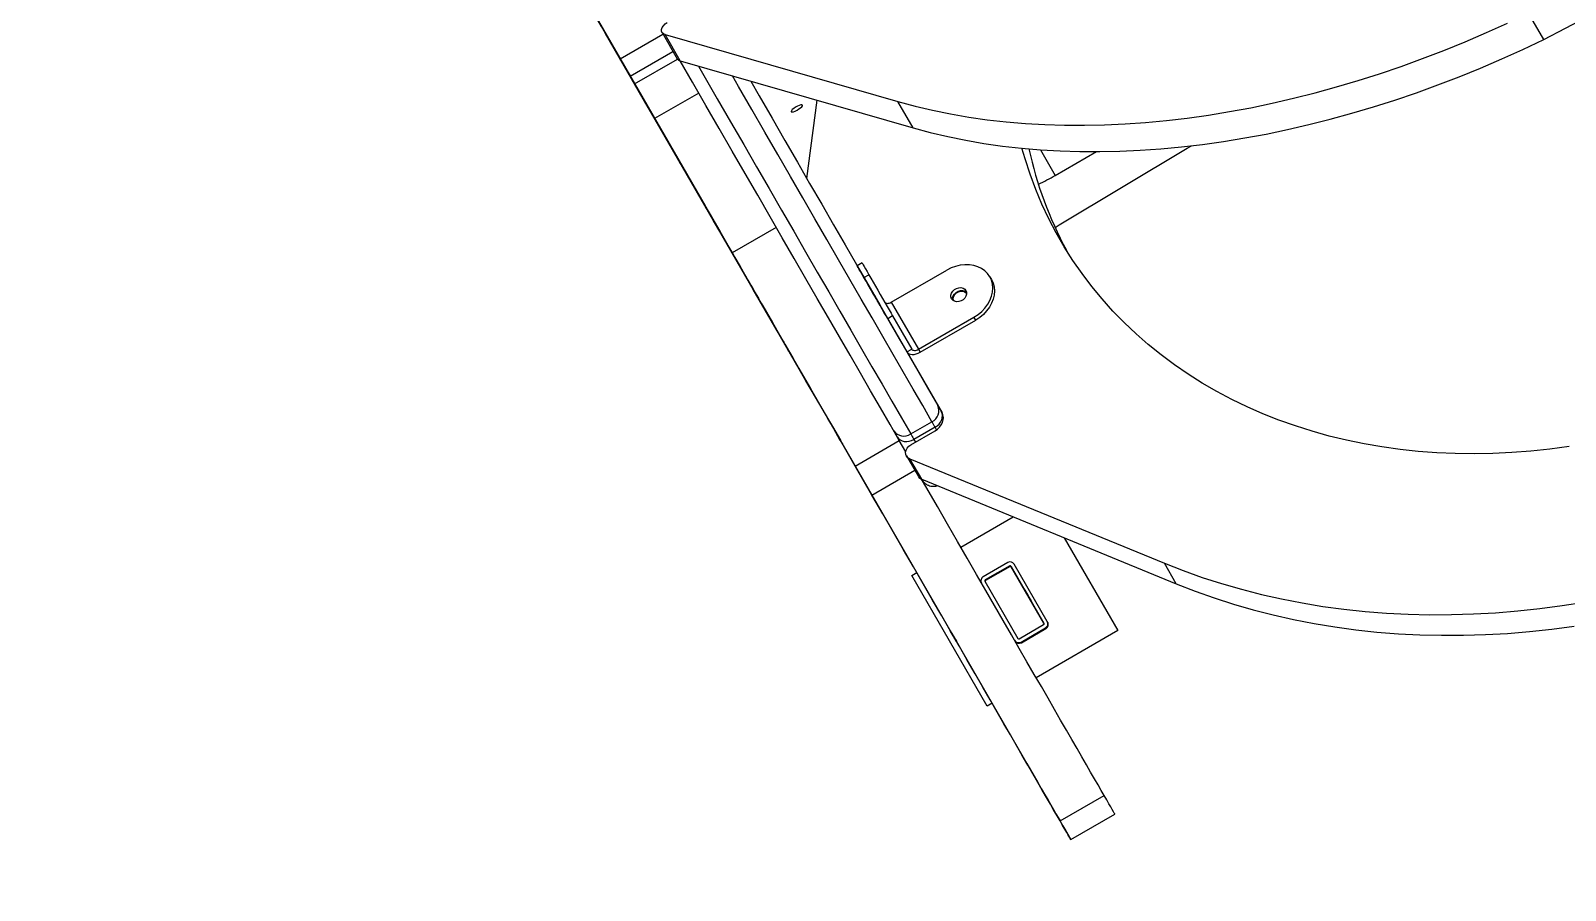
# Model space of a CAD drawing. Header units: millimetres. Extents: x -12977 to 11786, y -11805 to 10558.
# Drawn here: x -7610 to -6796, y -1209 to -753 of the extents above; entities that cross this region are included whole.
import ezdxf

# ---------------------------------------------------------------- set-up
doc = ezdxf.new("R2010")
doc.units = ezdxf.units.MM
for name, color, linetype in [('DIKOM_ОБЪЕКТ', 7, 'Continuous'), ('DIKOM_РАЗМЕР_ЗОНА', 7, 'Continuous'), ('DIKOM_РАЗМЕР_ОБЪЕКТА', 7, 'Continuous')]:
    doc.layers.add(name, color=color, linetype=linetype)
doc.styles.add('style1', font='arial.ttf', dxfattribs={"width": 0.8})
doc.dimstyles.new('1-50', dxfattribs={"dimtxt": 300, "dimasz": 200, "dimexe": 100, "dimexo": 0, "dimgap": 100, "dimtad": 1, "dimtxsty": 'style1', "dimcen": 200, "dimclrd": 7, "dimclre": 7, "dimclrt": 7, "dimadec": 1, "dimazin": 2, "dimtfac": 1, "dimtmove": 0, "dimatfit": 2, "dimfxl": 0, "dimlwd": 25, "dimlwe": 18, "dimarcsym": 0})

# ---------------------------------------------------------------- blocks, each defined once
blk = doc.blocks.new('*D9')
at = {"layer": 'Defpoints', "color": 0, "transparency": 16777216}
for p in [(-11007.42, 666.08), (8787.99, 666.08), (8787.99, -10518.66)]:
    blk.add_point(p, dxfattribs=at)
at = {"layer": 'DIKOM_РАЗМЕР_ОБЪЕКТА', "color": 7, "lineweight": 18, "transparency": 16777216}
for p, q in [((-11007.42, 666.08), (-11007.42, -10618.66)), ((8787.99, 666.08), (8787.99, -10618.66))]:
    blk.add_line(p, q, dxfattribs=at)
at = {"layer": 'DIKOM_РАЗМЕР_ОБЪЕКТА', "color": 7, "lineweight": 25, "transparency": 16777216}
blk.add_line((-10807.42, -10518.66), (8587.99, -10518.66), dxfattribs=at)
at = {"layer": 'DIKOM_РАЗМЕР_ОБЪЕКТА', "color": 7, "transparency": 16777216}
for points in [[(-10807.42, -10485.32), (-10807.42, -10551.99), (-11007.42, -10518.66)], [(8587.99, -10485.32), (8587.99, -10551.99), (8787.99, -10518.66)]]:
    blk.add_solid(points, dxfattribs=at)
at = {"layer": 'DIKOM_РАЗМЕР_ОБЪЕКТА', "color": 7, "transparency": 16777216, "insert": (-1823.63, -10265.49), "char_height": 300, "attachment_point": 5, "style": 'style1'}
blk.add_mtext('19750', dxfattribs=at)
blk = doc.blocks.new('*D12')
at = {"layer": 'Defpoints', "color": 0, "transparency": 16777216}
for p in [(-12976.69, 124.08), (10764.9, 125.67), (10764.9, -11704.66)]:
    blk.add_point(p, dxfattribs=at)
at = {"layer": 'DIKOM_РАЗМЕР_ЗОНА', "color": 7, "lineweight": 18, "transparency": 16777216}
for p, q in [((-12976.69, 124.08), (-12976.69, -11804.66)), ((10764.9, 125.67), (10764.9, -11804.66))]:
    blk.add_line(p, q, dxfattribs=at)
at = {"layer": 'DIKOM_РАЗМЕР_ЗОНА', "color": 7, "lineweight": 25, "transparency": 16777216}
blk.add_line((-12776.69, -11704.66), (10564.9, -11704.66), dxfattribs=at)
at = {"layer": 'DIKOM_РАЗМЕР_ЗОНА', "color": 7, "transparency": 16777216}
for points in [[(-12776.69, -11671.32), (-12776.69, -11737.99), (-12976.69, -11704.66)], [(10564.9, -11671.32), (10564.9, -11737.99), (10764.9, -11704.66)]]:
    blk.add_solid(points, dxfattribs=at)
at = {"layer": 'DIKOM_РАЗМЕР_ЗОНА', "color": 7, "transparency": 16777216, "insert": (-1904.63, -11451.38), "char_height": 300, "attachment_point": 5, "style": 'style1'}
blk.add_mtext('23750', dxfattribs=at)

msp = doc.modelspace()

# ---------------------------------------------------------------- linework, layer by layer
at = {"layer": 'DIKOM_ОБЪЕКТ', "color": 7, "linetype": 'Continuous', "lineweight": 15}
for p, q in [((-7319.535, -728.673), (-7252.022, -845.614)), ((-6807.222, -757.351), (-6815.283, -743.39)), ((-6807.222, -757.351), (-6784.145, -745.478)), ((-7304.724, -754.327), (-7304.722, -754.326)), ((-7194.877, -944.587), (-7304.724, -754.327)), ((-7297.034, -767.641), (-7274.335, -754.535)), ((-7274.816, -753.703), (-7266.755, -767.665)), ((-7273.243, -754.811), (-7149.708, -790.301)), ((-7265.182, -768.773), (-7273.243, -754.811)), ((-7291.708, -776.867), (-7269.008, -763.762)), ((-7291.708, -776.867), (-7297.034, -767.641)), ((-7289.365, -780.925), (-7266.659, -767.815)), ((-7265.182, -768.773), (-7141.647, -804.263)), ((-7255.377, -785.798), (-7278.76, -799.298)), ((-7198.072, -831.049), (-7192.481, -789.659)), ((-7141.647, -804.263), (-7149.708, -790.301)), ((-7278.76, -799.298), (-7266.047, -821.318)), ((-7273.058, -809.174), (-7275.484, -804.972)), ((-7254.889, -840.644), (-7267.603, -818.623)), ((-7074.092, -815.877), (-7066.25, -829.46)), ((-7066.25, -829.46), (-7044.403, -816.846)), ((-7260.591, -830.768), (-7258.166, -834.97)), ((-7260.591, -830.768), (-7260.591, -830.768)), ((-7258.166, -834.97), (-7258.165, -834.969)), ((-7214.21, -857.103), (-7237.592, -870.604)), ((-7237.592, -870.604), (-7224.879, -892.625)), ((-7231.891, -880.479), (-7234.316, -876.278)), ((-7168.723, -875.883), (-7171.321, -877.384)), ((-7171.298, -877.425), (-7159.322, -898.167)), ((-7169.521, -880.501), (-7159.322, -898.167)), ((-7167.721, -883.619), (-7165.123, -882.12)), ((-7153.226, -896.725), (-7123.781, -879.725)), ((-7100.992, -883.197), (-7100.093, -884.755)), ((-7213.722, -911.95), (-7226.435, -889.929)), ((-7224.879, -892.625), (-7224.879, -892.624)), ((-7164.385, -889.397), (-7126.307, -955.35)), ((-7221.452, -898.556), (-7216.29, -907.497)), ((-7219.423, -902.074), (-7216.998, -906.275)), ((-7159.322, -898.167), (-7144.921, -923.109)), ((-7153.226, -896.725), (-7138.825, -921.668)), ((-7152.523, -903.944), (-7155.121, -905.443)), ((-7155.121, -905.443), (-7144.921, -923.109)), ((-7152.523, -903.944), (-7142.323, -921.609)), ((-7138.825, -921.668), (-7109.38, -904.668)), ((-7137.926, -923.226), (-7108.481, -906.226)), ((-7108.481, -906.226), (-7109.38, -904.668)), ((-7213.217, -912.825), (-7081.273, -1141.358)), ((-7144.921, -923.109), (-7142.323, -921.609)), ((-7144.921, -923.109), (-7126.32, -955.327)), ((-7138.825, -921.668), (-7137.926, -923.226)), ((-7194.877, -944.587), (-7194.877, -944.586)), ((-7142.922, -966.573), (-7131.664, -960.073)), ((-7126.713, -954.647), (-7126.286, -955.388)), ((-7142.856, -972.263), (-7130.049, -964.868)), ((-7129.976, -962.997), (-7141.234, -969.497)), ((-7129.208, -964.325), (-7129.976, -962.997)), ((-7172.367, -983.574), (-7148.984, -970.073)), ((-7145.582, -975.966), (-7148.984, -970.073)), ((-7141.234, -969.497), (-7140.441, -970.869)), ((-7163.488, -998.953), (-7172.367, -983.574)), ((-7145.187, -978.227), (-7138.887, -989.139)), ((-7143.398, -979.711), (-7008.369, -1035.108)), ((-7137.099, -990.622), (-7143.398, -979.711)), ((-7163.488, -998.953), (-7140.787, -985.847)), ((-7137.099, -990.622), (-7002.07, -1046.019)), ((-7116.387, -1026.534), (-7088.629, -1010.508)), ((-7061.477, -1021.647), (-7033.089, -1070.818)), ((-7142.371, -1041.536), (-7139.772, -1040.035)), ((-7142.37, -1041.538), (-7142.371, -1041.536)), ((-7102.371, -1110.818), (-7142.371, -1041.536)), ((-7102.369, -1110.82), (-7142.37, -1041.538)), ((-7091.447, -1034.735), (-7104.437, -1042.236)), ((-7090.446, -1036.468), (-7103.437, -1043.968)), ((-7090.235, -1036.838), (-7103.225, -1044.338)), ((-7090.446, -1036.468), (-7090.235, -1036.838)), ((-7072.264, -1066.962), (-7089.764, -1036.651)), ((-7089.764, -1036.651), (-7089.551, -1037.021)), ((-7072.245, -1066.997), (-7089.551, -1037.021)), ((-7070.531, -1065.962), (-7088.032, -1035.65)), ((-7002.07, -1046.019), (-7008.369, -1035.108)), ((-7103.62, -1044.651), (-7086.12, -1074.962)), ((-7103.437, -1043.968), (-7103.225, -1044.338)), ((-7070.531, -1065.962), (-7070.32, -1066.332)), ((-7085.437, -1075.145), (-7072.447, -1067.645)), ((-7084.437, -1076.877), (-7071.447, -1069.377)), ((-7084.225, -1077.247), (-7071.235, -1069.747)), ((-7033.089, -1070.818), (-7076.387, -1095.816)), ((-7033.087, -1070.82), (-7076.386, -1095.818)), ((-7071.447, -1069.377), (-7071.235, -1069.747)), ((-7033.087, -1070.82), (-7033.089, -1070.818)), ((-7087.852, -1075.962), (-7087.64, -1076.332)), ((-7084.437, -1076.877), (-7084.225, -1077.247)), ((-7099.772, -1109.317), (-7102.371, -1110.818)), ((-7102.369, -1110.82), (-7102.371, -1110.818)), ((-7099.771, -1109.32), (-7102.369, -1110.82)), ((-7063.72, -1171.758), (-7040.337, -1158.258)), ((-7057.999, -1181.668), (-7034.616, -1168.168)), ((-7061.273, -1175.999), (-7057.999, -1181.667))]:
    msp.add_line(p, q, dxfattribs=at)
at = {"layer": 'DIKOM_ОБЪЕКТ', "color": 7, "linetype": 'Continuous', "lineweight": 15, "flags": 128}
for points in [[(-7330.04, -710.475), (-7323.667, -721.512), (-7317.147, -732.807), (-7310.478, -744.357), (-7303.666, -756.157), (-7296.71, -768.204), (-7289.614, -780.495), (-7282.379, -793.026), (-7275.009, -805.792), (-7267.505, -818.789), (-7259.87, -832.014), (-7252.106, -845.462), (-7244.214, -859.13), (-7236.199, -873.012), (-7228.063, -887.105)], [(-7304.724, -754.327), (-7306.871, -750.608), (-7308.894, -747.104), (-7310.783, -743.832), (-7312.53, -740.806), (-7314.125, -738.043), (-7315.563, -735.554), (-7316.834, -733.352), (-7317.933, -731.447), (-7318.856, -729.849), (-7319.598, -728.564), (-7320.156, -727.599), (-7320.525, -726.958), (-7320.706, -726.645), (-7320.697, -726.661), (-7320.498, -727.005), (-7320.11, -727.678), (-7319.535, -728.673)], [(-7273.243, -754.811), (-7274.127, -754.426), (-7274.749, -753.81), (-7275.066, -753.007), (-7275.055, -752.076), (-7274.718, -751.082), (-7274.076, -750.096), (-7273.178, -749.19), (-7272.087, -748.427)], [(-7149.708, -790.301), (-7140.606, -792.755), (-7131.307, -794.946), (-7121.818, -796.873), (-7112.147, -798.535), (-7102.303, -799.931), (-7092.293, -801.059), (-7082.128, -801.917), (-7071.814, -802.507), (-7061.362, -802.825), (-7050.78, -802.874), (-7040.077, -802.652), (-7029.262, -802.16), (-7018.346, -801.398), (-7007.336, -800.367), (-6996.243, -799.068), (-6985.076, -797.502), (-6973.844, -795.669), (-6962.557, -793.573), (-6951.226, -791.214), (-6939.859, -788.594), (-6928.467, -785.716), (-6917.058, -782.583), (-6905.644, -779.196), (-6894.233, -775.56), (-6882.837, -771.676), (-6871.463, -767.549), (-6860.121, -763.182), (-6848.823, -758.578), (-6837.578, -753.742), (-6826.394, -748.678)], [(-7297.034, -767.641), (-7298.94, -764.34), (-7300.949, -760.861), (-7303.049, -757.224), (-7305.23, -753.446), (-7307.48, -749.549)], [(-7295.873, -769.652), (-7295.962, -769.498), (-7296.222, -769.049), (-7296.628, -768.346), (-7297.144, -767.452), (-7297.726, -766.445), (-7298.32, -765.415), (-7298.875, -764.454), (-7299.34, -763.647), (-7299.676, -763.066), (-7299.851, -762.762), (-7299.851, -762.763), (-7299.675, -763.068), (-7299.339, -763.65), (-7298.873, -764.458), (-7298.317, -765.42), (-7297.723, -766.449), (-7297.141, -767.456), (-7296.626, -768.35), (-7296.22, -769.052), (-7295.962, -769.499), (-7295.873, -769.652)], [(-7141.647, -804.263), (-7132.546, -806.716), (-7123.246, -808.908), (-7113.757, -810.835), (-7104.086, -812.497), (-7094.242, -813.893), (-7084.232, -815.021), (-7074.067, -815.879), (-7063.753, -816.468), (-7053.301, -816.788), (-7042.719, -816.836), (-7032.017, -816.614), (-7021.202, -816.122), (-7010.285, -815.36), (-6999.275, -814.329), (-6988.182, -813.03), (-6977.015, -811.463), (-6965.783, -809.631), (-6954.497, -807.535), (-6943.165, -805.176), (-6931.798, -802.556), (-6920.406, -799.679), (-6908.997, -796.545), (-6897.583, -793.159), (-6886.173, -789.522), (-6874.776, -785.638), (-6863.402, -781.511), (-6852.061, -777.144), (-6840.763, -772.54), (-6829.518, -767.704), (-6818.334, -762.64), (-6807.222, -757.351)], [(-7148.984, -970.073), (-7153.91, -961.54), (-7158.987, -952.748), (-7164.211, -943.7), (-7169.58, -934.401), (-7175.092, -924.852), (-7180.746, -915.06), (-7186.539, -905.026), (-7192.468, -894.757), (-7198.531, -884.255), (-7204.726, -873.526), (-7211.05, -862.572), (-7217.501, -851.398), (-7224.075, -840.01), (-7230.773, -828.411), (-7237.588, -816.606), (-7244.519, -804.6), (-7251.564, -792.399), (-7258.719, -780.005), (-7265.208, -768.766)], [(-7255.518, -771.549), (-7252.657, -776.505), (-7245.501, -788.899), (-7238.457, -801.101), (-7231.526, -813.106), (-7224.71, -824.911), (-7218.013, -836.51), (-7211.439, -847.898), (-7204.988, -859.072), (-7198.664, -870.026), (-7192.469, -880.755), (-7186.405, -891.257), (-7180.477, -901.526), (-7174.684, -911.56), (-7169.03, -921.352), (-7163.517, -930.9), (-7158.148, -940.2), (-7152.925, -949.247), (-7147.848, -958.04), (-7142.922, -966.573)], [(-7289.323, -781.003), (-7289.412, -780.848), (-7289.672, -780.399), (-7290.077, -779.696), (-7290.594, -778.802), (-7291.175, -777.795), (-7291.769, -776.765), (-7292.324, -775.804), (-7292.79, -774.997), (-7293.125, -774.416), (-7293.301, -774.112), (-7293.301, -774.113), (-7293.124, -774.418), (-7292.788, -775.001), (-7292.322, -775.809), (-7291.767, -776.77), (-7291.173, -777.8), (-7290.591, -778.806), (-7290.075, -779.7), (-7289.67, -780.402), (-7289.412, -780.849), (-7289.323, -781.003)], [(-7289.365, -780.925), (-7289.665, -780.405), (-7289.963, -779.889), (-7290.259, -779.376), (-7290.553, -778.867), (-7290.845, -778.361), (-7291.135, -777.86), (-7291.422, -777.362), (-7291.708, -776.867)], [(-7172.367, -983.574), (-7177.293, -975.04), (-7182.369, -966.248), (-7187.594, -957.2), (-7192.962, -947.9), (-7198.475, -938.352), (-7204.128, -928.56), (-7209.921, -918.527), (-7215.85, -908.257), (-7221.913, -897.756), (-7228.108, -887.025), (-7234.432, -876.072), (-7240.884, -864.898), (-7247.458, -853.51), (-7254.155, -841.911), (-7260.97, -830.107), (-7267.901, -818.101), (-7274.946, -805.899), (-7282.102, -793.505), (-7289.365, -780.925)], [(-7131.664, -960.073), (-7136.591, -951.54), (-7141.666, -942.748), (-7146.89, -933.7), (-7152.26, -924.4), (-7157.772, -914.852), (-7163.426, -905.059), (-7169.218, -895.027), (-7175.147, -884.757), (-7181.21, -874.256), (-7187.405, -863.526), (-7193.729, -852.572), (-7200.18, -841.399), (-7206.755, -830.01), (-7213.452, -818.411), (-7220.267, -806.606), (-7227.199, -794.6), (-7234.244, -782.398), (-7237.523, -776.719)], [(-7227.816, -779.532), (-7223.341, -787.282), (-7216.464, -799.194), (-7209.701, -810.907), (-7203.057, -822.416), (-7196.533, -833.716), (-7190.132, -844.802), (-7183.857, -855.671), (-7177.711, -866.317), (-7171.695, -876.737), (-7165.811, -886.927), (-7160.064, -896.882), (-7154.454, -906.598), (-7148.985, -916.071), (-7143.657, -925.299), (-7138.474, -934.277), (-7133.438, -943.001), (-7128.549, -951.467)], [(-7200.331, -792.223), (-7200.633, -792.08), (-7201.23, -792.142), (-7202.058, -792.402), (-7203.028, -792.833), (-7204.034, -793.387), (-7204.968, -794.004), (-7205.727, -794.619), (-7206.229, -795.163), (-7206.421, -795.579), (-7206.282, -795.821), (-7205.826, -795.862), (-7205.103, -795.699), (-7204.191, -795.349), (-7203.19, -794.85), (-7202.207, -794.256), (-7201.349, -793.631), (-7200.71, -793.044), (-7200.357, -792.557), (-7200.331, -792.223)], [(-7278.76, -799.298), (-7278.889, -799.075), (-7278.845, -799.151), (-7278.629, -799.523), (-7278.252, -800.178), (-7277.726, -801.089), (-7277.072, -802.222), (-7276.315, -803.533), (-7275.484, -804.972)], [(-7273.058, -809.174), (-7272.185, -810.685), (-7271.304, -812.211), (-7270.449, -813.693), (-7269.652, -815.074), (-7268.944, -816.3), (-7268.352, -817.325), (-7267.899, -818.11), (-7267.603, -818.623)], [(-7066.373, -857.062), (-7064.233, -855.772), (-7030.266, -835.375), (-6996.234, -815.044), (-6994.062, -813.751)], [(-7260.591, -830.768), (-7261.464, -829.257), (-7262.345, -827.731), (-7263.2, -826.249), (-7263.998, -824.868), (-7264.706, -823.642), (-7265.298, -822.616), (-7265.75, -821.832), (-7266.047, -821.318)], [(-6793.762, -973.243), (-6803.908, -974.62), (-6814.034, -975.698), (-6824.129, -976.474), (-6834.183, -976.949), (-6844.184, -977.121), (-6854.122, -976.991), (-6863.984, -976.559), (-6873.762, -975.824), (-6883.442, -974.789), (-6893.015, -973.454), (-6902.47, -971.82), (-6911.797, -969.889), (-6920.985, -967.665), (-6930.025, -965.148), (-6938.906, -962.341), (-6947.618, -959.25), (-6956.152, -955.874), (-6964.498, -952.221), (-6972.648, -948.291), (-6980.591, -944.092), (-6988.32, -939.627), (-6995.825, -934.9), (-7003.099, -929.918), (-7010.134, -924.685), (-7016.92, -919.208), (-7023.452, -913.493), (-7029.722, -907.545), (-7035.723, -901.372), (-7041.447, -894.981), (-7046.89, -888.377), (-7052.045, -881.57), (-7056.906, -874.565), (-7061.468, -867.372), (-7065.726, -859.997), (-7069.675, -852.45), (-7073.31, -844.738), (-7076.628, -836.869), (-7079.626, -828.854), (-7082.298, -820.701), (-7083.938, -815.049)], [(-7254.889, -840.644), (-7254.761, -840.867), (-7254.805, -840.791), (-7255.019, -840.418), (-7255.397, -839.764), (-7255.923, -838.852), (-7256.578, -837.72), (-7257.335, -836.408), (-7258.166, -834.97)], [(-7252.022, -845.614), (-7251.294, -846.873), (-7250.4, -848.422), (-7249.342, -850.254), (-7248.125, -852.361), (-7246.755, -854.734), (-7245.238, -857.363), (-7243.579, -860.235), (-7241.788, -863.338), (-7239.871, -866.659), (-7237.836, -870.183), (-7235.694, -873.894), (-7233.452, -877.776), (-7231.122, -881.812), (-7228.713, -885.985), (-7226.236, -890.275), (-7223.702, -894.665), (-7221.121, -899.135), (-7218.506, -903.664), (-7215.867, -908.235), (-7213.217, -912.825)], [(-7248.405, -851.876), (-7248.5, -851.71), (-7248.775, -851.235), (-7249.199, -850.5), (-7249.727, -849.586), (-7250.302, -848.591), (-7250.86, -847.624), (-7251.342, -846.79), (-7251.695, -846.177), (-7251.882, -845.854), (-7251.881, -845.855), (-7251.694, -846.179), (-7251.34, -846.793), (-7250.857, -847.629), (-7250.299, -848.596), (-7249.724, -849.59), (-7249.198, -850.503), (-7248.774, -851.238), (-7248.5, -851.712), (-7248.405, -851.876)], [(-7237.592, -870.604), (-7237.721, -870.381), (-7237.677, -870.457), (-7237.463, -870.829), (-7237.084, -871.484), (-7236.559, -872.395), (-7235.904, -873.528), (-7235.147, -874.839), (-7234.316, -876.278)], [(-7167.721, -883.619), (-7168.69, -881.94), (-7169.531, -880.485), (-7170.224, -879.284), (-7170.756, -878.362), (-7171.117, -877.737), (-7171.299, -877.423), (-7171.297, -877.424), (-7171.114, -877.743), (-7170.751, -878.371), (-7170.217, -879.297), (-7169.521, -880.501)], [(-7168.723, -875.883), (-7168.7, -875.922), (-7168.519, -876.237), (-7168.158, -876.862), (-7167.626, -877.784), (-7166.932, -878.985), (-7166.092, -880.44), (-7165.123, -882.12)], [(-7100.992, -883.197), (-7102.176, -881.513), (-7103.653, -880.047), (-7105.392, -878.829), (-7107.36, -877.883), (-7109.515, -877.228), (-7111.814, -876.878), (-7114.21, -876.839), (-7116.655, -877.114), (-7119.098, -877.695), (-7121.489, -878.572), (-7123.781, -879.725)], [(-7231.891, -880.479), (-7231.018, -881.991), (-7230.137, -883.517), (-7229.282, -884.999), (-7228.484, -886.379), (-7227.776, -887.606), (-7227.184, -888.631), (-7226.731, -889.416), (-7226.435, -889.929)], [(-7228.063, -887.105), (-7227.149, -888.689), (-7226.258, -890.232), (-7225.392, -891.732), (-7224.55, -893.189), (-7223.735, -894.602), (-7222.946, -895.968), (-7222.185, -897.286), (-7221.452, -898.556)], [(-7155.121, -905.443), (-7155.963, -903.985), (-7156.933, -902.303), (-7158.014, -900.432), (-7159.183, -898.407), (-7160.415, -896.273), (-7161.687, -894.071), (-7162.971, -891.847), (-7164.241, -889.645), (-7165.473, -887.512), (-7166.641, -885.49), (-7167.721, -883.619)], [(-7165.123, -882.12), (-7164.043, -883.99), (-7162.875, -886.012), (-7161.643, -888.146), (-7160.372, -890.347), (-7159.089, -892.571), (-7157.817, -894.773), (-7156.585, -896.907), (-7155.417, -898.931), (-7154.336, -900.803), (-7153.364, -902.485), (-7152.523, -903.944)], [(-7109.38, -904.668), (-7107.235, -903.26), (-7105.28, -901.627), (-7103.556, -899.802), (-7102.096, -897.822), (-7100.931, -895.728), (-7100.085, -893.561), (-7099.574, -891.368), (-7099.41, -889.19), (-7099.595, -887.075), (-7100.126, -885.063), (-7100.992, -883.197)], [(-7100.093, -884.755), (-7099.227, -886.621), (-7098.696, -888.633), (-7098.51, -890.749), (-7098.675, -892.926), (-7099.185, -895.121), (-7100.031, -897.286), (-7101.196, -899.381), (-7102.655, -901.361), (-7104.381, -903.186), (-7106.336, -904.819), (-7108.481, -906.226)], [(-7219.423, -902.074), (-7220.296, -900.563), (-7221.178, -899.036), (-7222.032, -897.555), (-7222.83, -896.174), (-7223.538, -894.947), (-7224.13, -893.922), (-7224.583, -893.138), (-7224.879, -892.625)], [(-7163.341, -891.206), (-7163.783, -890.439), (-7164.083, -889.92), (-7164.216, -889.691), (-7164.171, -889.769), (-7163.951, -890.149), (-7163.575, -890.8), (-7163.074, -891.669), (-7162.487, -892.685), (-7161.862, -893.767), (-7161.251, -894.826), (-7160.701, -895.778), (-7160.259, -896.544), (-7159.959, -897.063), (-7159.827, -897.293), (-7159.872, -897.214), (-7160.091, -896.835), (-7160.467, -896.184), (-7160.968, -895.315), (-7161.555, -894.299), (-7162.18, -893.216), (-7162.792, -892.157), (-7163.341, -891.206)], [(-7121.257, -894.897), (-7121.599, -893.948), (-7121.605, -892.899), (-7121.272, -891.833), (-7120.631, -890.837), (-7119.731, -889.992), (-7118.646, -889.366), (-7117.465, -889.009), (-7116.282, -888.952), (-7115.193, -889.197), (-7114.287, -889.727), (-7113.636, -890.496), (-7113.295, -891.444), (-7113.29, -892.494), (-7113.621, -893.56), (-7114.263, -894.556), (-7115.162, -895.401), (-7116.247, -896.027), (-7117.429, -896.384), (-7118.612, -896.441), (-7119.701, -896.195), (-7120.607, -895.666), (-7121.257, -894.897)], [(-7120.681, -895.603), (-7120.699, -895.508), (-7120.704, -894.458), (-7120.373, -893.392), (-7119.731, -892.396), (-7118.832, -891.551), (-7117.747, -890.925), (-7116.565, -890.568), (-7115.381, -890.511), (-7114.293, -890.756), (-7113.386, -891.286), (-7113.313, -891.349)], [(-7120.172, -895.924), (-7120.28, -895.589), (-7120.347, -894.602), (-7120.076, -893.584), (-7119.491, -892.626), (-7118.645, -891.813), (-7117.613, -891.217), (-7116.485, -890.891), (-7115.364, -890.863), (-7114.347, -891.138), (-7113.526, -891.689), (-7113.196, -892.077)], [(-7156.724, -896.666), (-7156.498, -896.942), (-7156.182, -897.149), (-7155.786, -897.28), (-7155.327, -897.33), (-7154.822, -897.296), (-7154.289, -897.18), (-7153.75, -896.988), (-7153.226, -896.725)], [(-7213.722, -911.95), (-7213.593, -912.173), (-7213.637, -912.097), (-7213.852, -911.725), (-7214.23, -911.07), (-7214.756, -910.159), (-7215.41, -909.026), (-7216.167, -907.714), (-7216.998, -906.275)], [(-7216.29, -907.497), (-7212.54, -913.992), (-7208.943, -920.221), (-7205.502, -926.181), (-7202.221, -931.865), (-7199.1, -937.27), (-7196.144, -942.39), (-7193.355, -947.222), (-7190.734, -951.76), (-7188.286, -956.002), (-7186.01, -959.943), (-7183.911, -963.58), (-7181.988, -966.91), (-7180.244, -969.93)], [(-7206.787, -923.956), (-7206.876, -923.801), (-7207.135, -923.353), (-7207.541, -922.65), (-7208.057, -921.755), (-7208.639, -920.749), (-7209.233, -919.719), (-7209.788, -918.758), (-7210.254, -917.95), (-7210.59, -917.37), (-7210.764, -917.066), (-7210.764, -917.067), (-7210.589, -917.372), (-7210.252, -917.954), (-7209.786, -918.762), (-7209.231, -919.723), (-7208.636, -920.753), (-7208.055, -921.759), (-7207.539, -922.654), (-7207.133, -923.355), (-7206.875, -923.803), (-7206.787, -923.956)], [(-7144.921, -923.109), (-7144.471, -923.66), (-7143.837, -924.074), (-7143.046, -924.335), (-7142.127, -924.435), (-7141.115, -924.368), (-7140.051, -924.137), (-7138.974, -923.752), (-7137.926, -923.226)], [(-7142.323, -921.609), (-7142.098, -921.885), (-7141.781, -922.092), (-7141.385, -922.222), (-7140.926, -922.272), (-7140.42, -922.239), (-7139.888, -922.123), (-7139.349, -921.931), (-7138.825, -921.668)], [(-7180.244, -969.93), (-7179.614, -971.023), (-7179.175, -971.783), (-7178.93, -972.207), (-7178.881, -972.292), (-7179.028, -972.037), (-7179.37, -971.445), (-7179.905, -970.517), (-7180.631, -969.259), (-7181.545, -967.678), (-7182.641, -965.779), (-7183.916, -963.572), (-7185.36, -961.07), (-7186.969, -958.283), (-7188.734, -955.226), (-7190.647, -951.913), (-7192.697, -948.361), (-7194.877, -944.587)], [(-7128.549, -951.467), (-7128.33, -951.846), (-7128.109, -952.23), (-7127.884, -952.62), (-7127.656, -953.015), (-7127.425, -953.415), (-7127.191, -953.821), (-7126.954, -954.231), (-7126.713, -954.647)], [(-7129.976, -962.997), (-7130.196, -962.615), (-7130.414, -962.237), (-7130.63, -961.864), (-7130.842, -961.496), (-7131.052, -961.133), (-7131.258, -960.775), (-7131.463, -960.421), (-7131.664, -960.073)], [(-7130.049, -964.868), (-7128.759, -963.982), (-7127.642, -962.916), (-7126.739, -961.713), (-7126.087, -960.418), (-7125.71, -959.081), (-7125.623, -957.753), (-7125.829, -956.485), (-7126.32, -955.327)], [(-7129.976, -962.997), (-7128.847, -962.221), (-7127.869, -961.288), (-7127.079, -960.235), (-7126.509, -959.102), (-7126.18, -957.931), (-7126.103, -956.769), (-7126.284, -955.66), (-7126.713, -954.647)], [(-7150.096, -968.147), (-7149.434, -969.026), (-7148.563, -969.737), (-7147.518, -970.252), (-7146.34, -970.552), (-7145.074, -970.624), (-7143.767, -970.468), (-7142.47, -970.087), (-7141.234, -969.497)], [(-7142.922, -966.573), (-7142.721, -966.922), (-7142.517, -967.275), (-7142.31, -967.633), (-7142.101, -967.996), (-7141.888, -968.364), (-7141.673, -968.737), (-7141.455, -969.114), (-7141.234, -969.497)], [(-7143.398, -979.711), (-7144.377, -979.16), (-7145.105, -978.362), (-7145.528, -977.376), (-7145.617, -976.272), (-7145.364, -975.129), (-7144.79, -974.029), (-7143.933, -973.05), (-7142.856, -972.263)], [(-7040.337, -1158.258), (-7041.875, -1155.593), (-7043.587, -1152.629), (-7045.471, -1149.365), (-7047.529, -1145.802), (-7049.757, -1141.942), (-7052.156, -1137.787), (-7054.725, -1133.336), (-7057.463, -1128.593), (-7060.371, -1123.558), (-7063.445, -1118.234), (-7066.685, -1112.621), (-7070.091, -1106.722), (-7073.66, -1100.539), (-7077.393, -1094.074), (-7081.287, -1087.329), (-7085.342, -1080.305), (-7089.556, -1073.007), (-7093.927, -1065.436), (-7098.454, -1057.594), (-7103.137, -1049.484), (-7107.971, -1041.109), (-7112.958, -1032.472), (-7118.095, -1023.575), (-7123.38, -1014.422), (-7128.811, -1005.015), (-7134.386, -995.357), (-7137.127, -990.611)], [(-7063.72, -1171.758), (-7065.258, -1169.093), (-7066.969, -1166.129), (-7068.854, -1162.864), (-7070.911, -1159.302), (-7073.139, -1155.442), (-7075.538, -1151.287), (-7078.108, -1146.836), (-7080.846, -1142.093), (-7083.753, -1137.058), (-7086.827, -1131.734), (-7090.068, -1126.121), (-7093.473, -1120.222), (-7097.043, -1114.039), (-7100.776, -1107.574), (-7104.67, -1100.829), (-7108.725, -1093.806), (-7112.939, -1086.507), (-7117.31, -1078.936), (-7121.837, -1071.094), (-7126.519, -1062.984), (-7131.354, -1054.609), (-7136.341, -1045.972), (-7141.478, -1037.075), (-7146.762, -1027.921), (-7152.194, -1018.514), (-7157.769, -1008.857), (-7163.488, -998.953)], [(-7008.369, -1035.108), (-6998.439, -1038.998), (-6988.326, -1042.598), (-6978.04, -1045.906), (-6967.589, -1048.918), (-6956.983, -1051.633), (-6946.231, -1054.048), (-6935.341, -1056.161), (-6924.323, -1057.969), (-6913.188, -1059.472), (-6901.943, -1060.669), (-6890.599, -1061.557), (-6879.166, -1062.137), (-6867.653, -1062.408), (-6856.07, -1062.369), (-6844.428, -1062.021), (-6832.736, -1061.364), (-6821.003, -1060.399), (-6809.241, -1059.126), (-6797.46, -1057.546), (-6785.669, -1055.662)], [(-7078.996, -1055.301), (-7079.085, -1055.146), (-7079.345, -1054.698), (-7079.75, -1053.995), (-7080.267, -1053.1), (-7080.848, -1052.094), (-7081.442, -1051.064), (-7081.997, -1050.103), (-7082.463, -1049.296), (-7082.798, -1048.715), (-7082.973, -1048.411), (-7082.974, -1048.412), (-7082.798, -1048.717), (-7082.461, -1049.3), (-7081.995, -1050.107), (-7081.44, -1051.069), (-7080.845, -1052.099), (-7080.264, -1053.105), (-7079.748, -1053.999), (-7079.343, -1054.7), (-7079.085, -1055.148), (-7078.996, -1055.301)], [(-7078.96, -1055.363), (-7079.05, -1055.208), (-7079.309, -1054.76), (-7079.715, -1054.057), (-7080.231, -1053.162), (-7080.813, -1052.155), (-7081.407, -1051.125), (-7081.962, -1050.165), (-7082.428, -1049.358), (-7082.764, -1048.777), (-7082.938, -1048.473), (-7082.938, -1048.474), (-7082.762, -1048.779), (-7082.426, -1049.361), (-7081.96, -1050.169), (-7081.405, -1051.13), (-7080.81, -1052.16), (-7080.228, -1053.167), (-7079.713, -1054.061), (-7079.307, -1054.762), (-7079.049, -1055.21), (-7078.96, -1055.363)], [(-7002.07, -1046.019), (-6992.139, -1049.909), (-6982.026, -1053.509), (-6971.74, -1056.817), (-6961.289, -1059.83), (-6950.684, -1062.544), (-6939.932, -1064.959), (-6929.041, -1067.072), (-6918.024, -1068.88), (-6906.889, -1070.383), (-6895.643, -1071.58), (-6884.3, -1072.468), (-6872.867, -1073.048), (-6861.354, -1073.319), (-6849.771, -1073.28), (-6838.129, -1072.932), (-6826.436, -1072.275), (-6814.704, -1071.31), (-6802.942, -1070.037), (-6791.161, -1068.457)], [(-7117.967, -1077.801), (-7118.056, -1077.647), (-7118.315, -1077.198), (-7118.721, -1076.495), (-7119.238, -1075.6), (-7119.819, -1074.594), (-7120.413, -1073.564), (-7120.969, -1072.603), (-7121.434, -1071.796), (-7121.77, -1071.215), (-7121.945, -1070.912), (-7121.945, -1070.912), (-7121.769, -1071.217), (-7121.432, -1071.8), (-7120.966, -1072.607), (-7120.411, -1073.569), (-7119.816, -1074.599), (-7119.235, -1075.605), (-7118.719, -1076.499), (-7118.314, -1077.201), (-7118.055, -1077.648), (-7117.967, -1077.801)], [(-7117.931, -1077.863), (-7118.021, -1077.708), (-7118.28, -1077.26), (-7118.686, -1076.557), (-7119.202, -1075.662), (-7119.784, -1074.655), (-7120.378, -1073.625), (-7120.933, -1072.665), (-7121.399, -1071.858), (-7121.735, -1071.276), (-7121.91, -1070.973), (-7121.909, -1070.974), (-7121.733, -1071.279), (-7121.397, -1071.861), (-7120.931, -1072.669), (-7120.376, -1073.63), (-7119.781, -1074.66), (-7119.2, -1075.667), (-7118.684, -1076.561), (-7118.278, -1077.263), (-7118.02, -1077.71), (-7117.931, -1077.863)], [(-7081.273, -1141.358), (-7079.334, -1144.716), (-7077.415, -1148.042), (-7075.53, -1151.305), (-7073.701, -1154.474), (-7071.942, -1157.52), (-7070.272, -1160.414), (-7068.704, -1163.129), (-7067.255, -1165.638), (-7065.938, -1167.919), (-7064.766, -1169.949), (-7063.748, -1171.712), (-7062.897, -1173.187), (-7062.217, -1174.364), (-7061.718, -1175.229), (-7061.401, -1175.776), (-7061.273, -1175.999)], [(-7034.616, -1168.168), (-7034.692, -1168.038), (-7034.949, -1167.591), (-7035.389, -1166.828), (-7036.013, -1165.747), (-7036.82, -1164.35), (-7037.81, -1162.636), (-7038.982, -1160.605), (-7040.337, -1158.258)], [(-7057.999, -1181.667), (-7058.074, -1181.538), (-7058.331, -1181.092), (-7058.772, -1180.328), (-7059.396, -1179.247), (-7060.203, -1177.85), (-7061.193, -1176.135), (-7062.365, -1174.105), (-7063.72, -1171.758)]]:
    msp.add_lwpolyline(points, dxfattribs=at)
at = {"layer": 'DIKOM_ОБЪЕКТ', "color": 7, "linetype": 'Continuous', "lineweight": 15}
for centre, radius, start, end in [((-7264.703, -766.422), 2.399, 211.185448, 258.461696), ((-6876.503, -770.611), 208.618, 192.394749, 208.17489), ((-7125.086, -727.811), 117.449, 295.130011, 300.06276), ((-7134.473, -954.19), 6.519, 295.522928, 24.689473), ((-7146.612, -961.2), 6.518, 215.312413, 304.478824), ((-7135.948, -987.415), 3.407, 210.388387, 250.261742), ((-7090.197, -1036.902), 2.501, 30.021172, 119.97805), ((-7090.197, -1036.901), 0.5, 29.978506, 119.968982), ((-7089.985, -1037.271), 0.5, 29.972764, 120.009406), ((-7103.187, -1044.401), 2.5, 119.999241, 210.014909), ((-7103.186, -1044.401), 0.501, 120.122621, 209.879528), ((-7102.975, -1044.771), 0.5, 120.006864, 205.487455), ((-7072.696, -1067.211), 2.5, 299.991197, 29.993096), ((-7072.696, -1067.212), 0.5, 299.986183, 30.035972), ((-7072.483, -1067.583), 2.499, 299.978116, 30.036034), ((-7085.687, -1074.712), 2.5, 209.989532, 300.00969), ((-7085.475, -1075.082), 2.5, 210.015766, 299.998384), ((-7085.687, -1074.712), 0.5, 210.017522, 300.004633)]:
    msp.add_arc(centre, radius, start, end, dxfattribs=at)
msp.add_open_spline([(-7136.886, -991.02), (-7136.877, -991.034), (-7136.69, -991.334), (-7136.306, -991.852), (-7135.649, -992.53), (-7134.779, -993.22), (-7133.67, -993.818), (-7132.353, -994.22), (-7131.036, -994.356), (-7129.862, -994.29), (-7129.168, -994.066), (-7128.909, -993.982)], degree=3, knots=[0, 0, 0, 0, 0.0053118, 0.1159319, 0.2100909, 0.3139773, 0.4785456, 0.6195545, 0.7617378, 0.9109054, 1, 1, 1, 1], dxfattribs=at)

# ---------------------------------------------------------------- dimensions: what is measured, and where the dimension line sits
at = {"layer": 'DIKOM_РАЗМЕР_ЗОНА'}
dim = msp.add_linear_dim(base=(10764.904, -11704.658), p1=(-12976.695, 124.079), p2=(10764.904, 125.672), text='23750', dimstyle='1-50', dxfattribs=at)
dim.commit()
dim.dimension.update_dxf_attribs({"geometry": '*D12', "text_midpoint": (-1904.628, -11704.658), "dimtype": 160})
at = {"layer": 'DIKOM_РАЗМЕР_ОБЪЕКТА'}
dim = msp.add_linear_dim(base=(8787.993, -10518.658), p1=(-11007.417, 666.079), p2=(8787.993, 666.082), text='19750', dimstyle='1-50', dxfattribs=at)
dim.commit()
dim.dimension.update_dxf_attribs({"geometry": '*D9', "text_midpoint": (-1823.628, -10518.658), "dimtype": 160})

doc.saveas('drawing.dxf')
